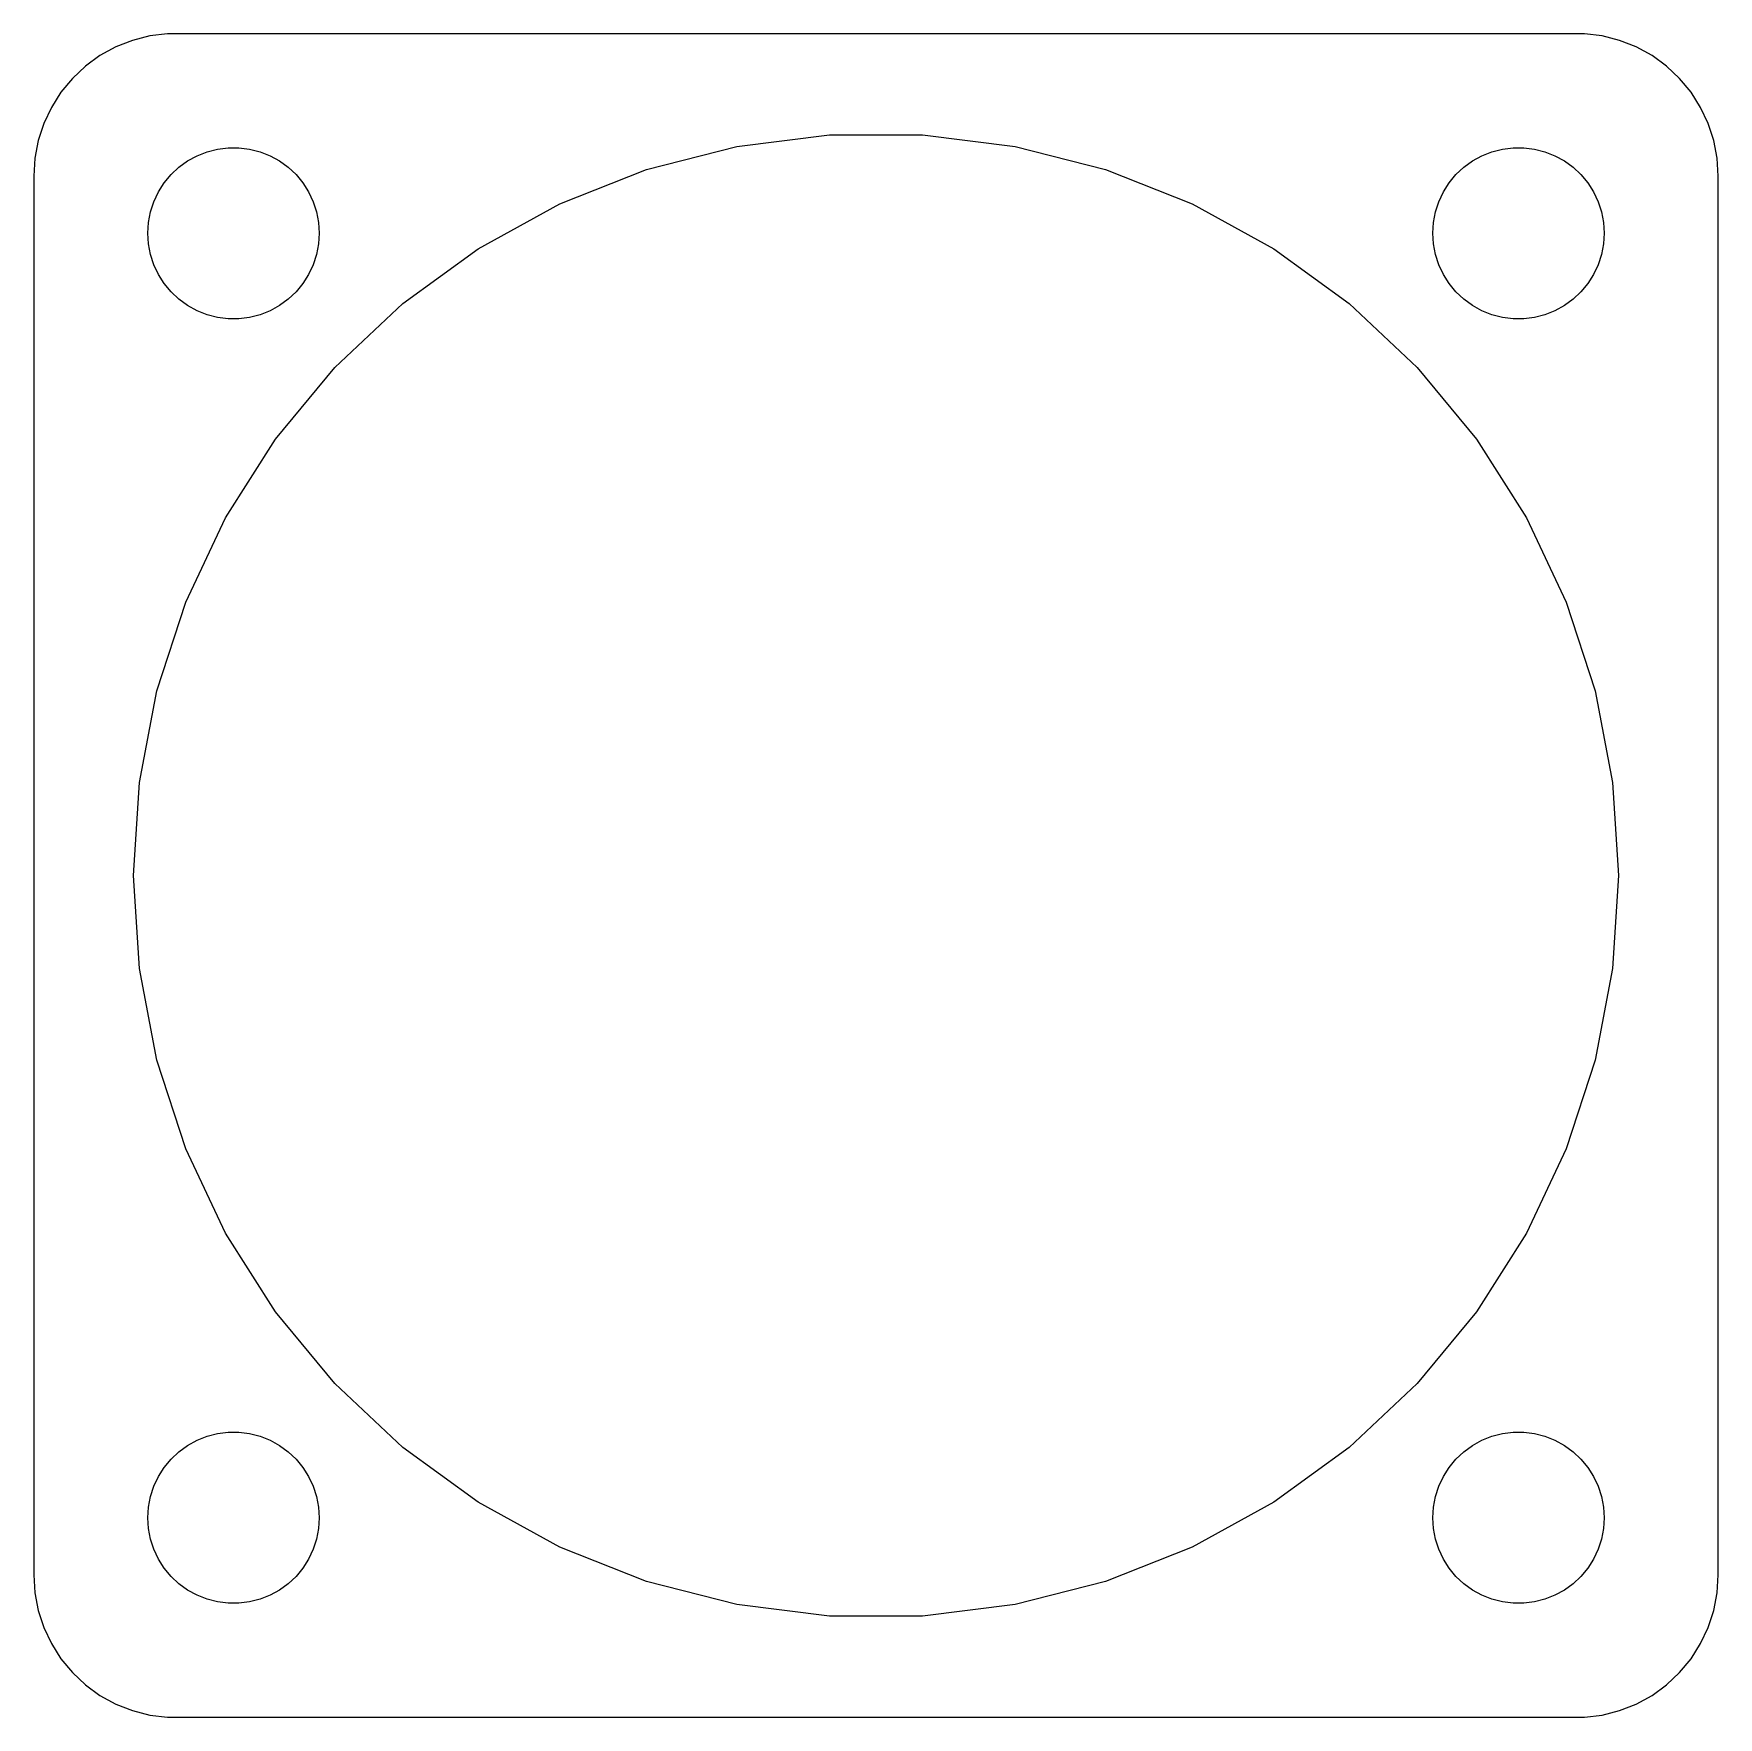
# Model space of a CAD drawing. Header units: metres. Extents: x -29.5 to 29.5, y -29.5 to 29.5.
import ezdxf

# ---------------------------------------------------------------- set-up
doc = ezdxf.new("R2010")
doc.units = ezdxf.units.M

msp = doc.modelspace()

# ---------------------------------------------------------------- linework, layer by layer
for p, q in [((-26.6289, 29.0241), (-27.1791, 28.7216)), ((-26.0451, 29.2553), (-26.6289, 29.0241)), ((-25.4369, 29.4114), (-26.0451, 29.2553)), ((-24.8139, 29.4901), (-25.4369, 29.4114)), ((24.8139, 29.4901), (-24.8139, 29.4901)), ((25.4369, 29.4114), (24.8139, 29.4901)), ((26.0451, 29.2553), (25.4369, 29.4114)), ((26.6289, 29.0241), (26.0451, 29.2553)), ((27.1791, 28.7216), (26.6289, 29.0241)), ((-27.6871, 28.3526), (-28.1448, 27.9227)), ((-27.1791, 28.7216), (-27.6871, 28.3526)), ((27.6871, 28.3526), (27.1791, 28.7216)), ((28.1448, 27.9227), (27.6871, 28.3526)), ((-28.1448, 27.9227), (-28.5451, 27.4389)), ((28.5451, 27.4389), (28.1448, 27.9227)), ((-28.5451, 27.4389), (-28.8815, 26.9088)), ((28.8815, 26.9088), (28.5451, 27.4389)), ((-28.8815, 26.9088), (-29.1489, 26.3406)), ((29.1489, 26.3406), (28.8815, 26.9088)), ((-29.1489, 26.3406), (-29.3429, 25.7434)), ((29.3429, 25.7434), (29.1489, 26.3406)), ((-29.3429, 25.7434), (-29.4606, 25.1267)), ((-23.427, 25.3532), (-23.0621, 25.4469)), ((-23.0621, 25.4469), (-22.6884, 25.4941)), ((-22.6884, 25.4941), (-22.3116, 25.4941)), ((-22.3116, 25.4941), (-21.9379, 25.4469)), ((-21.9379, 25.4469), (-21.5729, 25.3532)), ((-8.03444, 24.7275), (-4.8719, 25.5395)), ((-4.8719, 25.5395), (-1.63255, 25.9487)), ((-1.63255, 25.9487), (1.63255, 25.9487)), ((1.63255, 25.9487), (4.8719, 25.5395)), ((4.8719, 25.5395), (8.03444, 24.7275)), ((21.5729, 25.3532), (21.9379, 25.4469)), ((21.9379, 25.4469), (22.3116, 25.4941)), ((22.3116, 25.4941), (22.6884, 25.4941)), ((22.6884, 25.4941), (23.0621, 25.4469)), ((23.0621, 25.4469), (23.427, 25.3532)), ((29.4606, 25.1267), (29.3429, 25.7434)), ((-29.4606, 25.1267), (-29.5, 24.5)), ((-24.6869, 24.5536), (-24.4123, 24.8115)), ((-24.4123, 24.8115), (-24.1075, 25.033)), ((-24.1075, 25.033), (-23.7773, 25.2145)), ((-23.7773, 25.2145), (-23.427, 25.3532)), ((-21.5729, 25.3532), (-21.2227, 25.2145)), ((-21.2227, 25.2145), (-20.8925, 25.033)), ((-20.8925, 25.033), (-20.5877, 24.8115)), ((-20.5877, 24.8115), (-20.3131, 24.5536)), ((20.3131, 24.5536), (20.5877, 24.8115)), ((20.5877, 24.8115), (20.8925, 25.033)), ((20.8925, 25.033), (21.2227, 25.2145)), ((21.2227, 25.2145), (21.5729, 25.3532)), ((23.427, 25.3532), (23.7773, 25.2145)), ((23.7773, 25.2145), (24.1075, 25.033)), ((24.1075, 25.033), (24.4123, 24.8115)), ((24.4123, 24.8115), (24.6869, 24.5536)), ((29.5, 24.5), (29.4606, 25.1267)), ((-29.5, 24.5), (-29.5, -24.5)), ((-25.1289, 23.9453), (-24.927, 24.2634)), ((-24.927, 24.2634), (-24.6869, 24.5536)), ((-20.3131, 24.5536), (-20.0729, 24.2634)), ((-20.0729, 24.2634), (-19.8711, 23.9453)), ((-11.0703, 23.5255), (-8.03444, 24.7275)), ((8.03444, 24.7275), (11.0703, 23.5255)), ((19.8711, 23.9453), (20.0729, 24.2634)), ((20.0729, 24.2634), (20.3131, 24.5536)), ((24.6869, 24.5536), (24.927, 24.2634)), ((24.927, 24.2634), (25.1289, 23.9453)), ((29.5, -24.5), (29.5, 24.5)), ((-25.4057, 23.2461), (-25.2893, 23.6044)), ((-25.2893, 23.6044), (-25.1289, 23.9453)), ((-19.8711, 23.9453), (-19.7107, 23.6044)), ((-19.7107, 23.6044), (-19.5942, 23.2461)), ((19.5942, 23.2461), (19.7107, 23.6044)), ((19.7107, 23.6044), (19.8711, 23.9453)), ((25.1289, 23.9453), (25.2893, 23.6044)), ((25.2893, 23.6044), (25.4057, 23.2461)), ((-25.4763, 22.876), (-25.4057, 23.2461)), ((-19.5942, 23.2461), (-19.5237, 22.876)), ((-13.9315, 21.9525), (-11.0703, 23.5255)), ((11.0703, 23.5255), (13.9315, 21.9525)), ((19.5237, 22.876), (19.5942, 23.2461)), ((25.4057, 23.2461), (25.4763, 22.876)), ((-25.5, 22.5), (-25.4763, 22.876)), ((-25.4763, 22.124), (-25.5, 22.5)), ((-19.5237, 22.876), (-19.5, 22.5)), ((-19.5, 22.5), (-19.5237, 22.124)), ((19.5, 22.5), (19.5237, 22.876)), ((19.5237, 22.124), (19.5, 22.5)), ((25.4763, 22.876), (25.5, 22.5)), ((25.5, 22.5), (25.4763, 22.124)), ((-25.4057, 21.7539), (-25.4763, 22.124)), ((-19.5237, 22.124), (-19.5942, 21.7539)), ((-16.573, 20.0333), (-13.9315, 21.9525)), ((13.9315, 21.9525), (16.573, 20.0333)), ((19.5942, 21.7539), (19.5237, 22.124)), ((25.4763, 22.124), (25.4057, 21.7539)), ((-25.2893, 21.3956), (-25.4057, 21.7539)), ((-25.1289, 21.0547), (-25.2893, 21.3956)), ((-19.7107, 21.3956), (-19.8711, 21.0547)), ((-19.5942, 21.7539), (-19.7107, 21.3956)), ((19.7107, 21.3956), (19.5942, 21.7539)), ((19.8711, 21.0547), (19.7107, 21.3956)), ((25.2893, 21.3956), (25.1289, 21.0547)), ((25.4057, 21.7539), (25.2893, 21.3956)), ((-24.927, 20.7366), (-25.1289, 21.0547)), ((-24.6869, 20.4464), (-24.927, 20.7366)), ((-20.0729, 20.7366), (-20.3131, 20.4464)), ((-19.8711, 21.0547), (-20.0729, 20.7366)), ((20.0729, 20.7366), (19.8711, 21.0547)), ((20.3131, 20.4464), (20.0729, 20.7366)), ((24.927, 20.7366), (24.6869, 20.4464)), ((25.1289, 21.0547), (24.927, 20.7366)), ((-24.4123, 20.1884), (-24.6869, 20.4464)), ((-24.1075, 19.967), (-24.4123, 20.1884)), ((-20.5877, 20.1884), (-20.8925, 19.967)), ((-20.3131, 20.4464), (-20.5877, 20.1884)), ((20.5877, 20.1884), (20.3131, 20.4464)), ((20.8925, 19.967), (20.5877, 20.1884)), ((24.4123, 20.1884), (24.1075, 19.967)), ((24.6869, 20.4464), (24.4123, 20.1884)), ((-23.7773, 19.7855), (-24.1075, 19.967)), ((-23.427, 19.6468), (-23.7773, 19.7855)), ((-23.0621, 19.5531), (-23.427, 19.6468)), ((-22.6884, 19.5059), (-23.0621, 19.5531)), ((-22.3116, 19.5059), (-22.6884, 19.5059)), ((-21.9379, 19.5531), (-22.3116, 19.5059)), ((-21.5729, 19.6468), (-21.9379, 19.5531)), ((-21.2227, 19.7855), (-21.5729, 19.6468)), ((-20.8925, 19.967), (-21.2227, 19.7855)), ((-18.9532, 17.7982), (-16.573, 20.0333)), ((16.573, 20.0333), (18.9532, 17.7982)), ((21.2227, 19.7855), (20.8925, 19.967)), ((21.5729, 19.6468), (21.2227, 19.7855)), ((21.9379, 19.5531), (21.5729, 19.6468)), ((22.3116, 19.5059), (21.9379, 19.5531)), ((22.6884, 19.5059), (22.3116, 19.5059)), ((23.0621, 19.5531), (22.6884, 19.5059)), ((23.427, 19.6468), (23.0621, 19.5531)), ((23.7773, 19.7855), (23.427, 19.6468)), ((24.1075, 19.967), (23.7773, 19.7855)), ((-21.0344, 15.2824), (-18.9532, 17.7982)), ((18.9532, 17.7982), (21.0344, 15.2824)), ((-22.784, 12.5256), (-21.0344, 15.2824)), ((21.0344, 15.2824), (22.784, 12.5256)), ((-24.1742, 9.57123), (-22.784, 12.5256)), ((22.784, 12.5256), (24.1742, 9.57123)), ((-25.1832, 6.46593), (-24.1742, 9.57123)), ((24.1742, 9.57123), (25.1832, 6.46593)), ((-25.795, 3.25865), (-25.1832, 6.46593)), ((25.1832, 6.46593), (25.795, 3.25865)), ((-26, 0), (-25.795, 3.25865)), ((25.795, 3.25865), (26, 0)), ((-25.795, -3.25865), (-26, 0)), ((26, 0), (25.795, -3.25865)), ((-25.1832, -6.46593), (-25.795, -3.25865)), ((25.795, -3.25865), (25.1832, -6.46593)), ((-24.1742, -9.57123), (-25.1832, -6.46593)), ((25.1832, -6.46593), (24.1742, -9.57123)), ((-22.784, -12.5256), (-24.1742, -9.57123)), ((24.1742, -9.57123), (22.784, -12.5256)), ((-21.0344, -15.2824), (-22.784, -12.5256)), ((22.784, -12.5256), (21.0344, -15.2824)), ((-18.9532, -17.7982), (-21.0344, -15.2824)), ((21.0344, -15.2824), (18.9532, -17.7982)), ((-16.573, -20.0333), (-18.9532, -17.7982)), ((18.9532, -17.7982), (16.573, -20.0333)), ((-24.4123, -20.1884), (-24.1075, -19.967)), ((-24.1075, -19.967), (-23.7773, -19.7855)), ((-23.7773, -19.7855), (-23.427, -19.6468)), ((-23.427, -19.6468), (-23.0621, -19.5531)), ((-23.0621, -19.5531), (-22.6884, -19.5059)), ((-22.6884, -19.5059), (-22.3116, -19.5059)), ((-22.3116, -19.5059), (-21.9379, -19.5531)), ((-21.9379, -19.5531), (-21.5729, -19.6468)), ((-21.5729, -19.6468), (-21.2227, -19.7855)), ((-21.2227, -19.7855), (-20.8925, -19.967)), ((-20.8925, -19.967), (-20.5877, -20.1884)), ((-13.9315, -21.9525), (-16.573, -20.0333)), ((16.573, -20.0333), (13.9315, -21.9525)), ((20.5877, -20.1884), (20.8925, -19.967)), ((20.8925, -19.967), (21.2227, -19.7855)), ((21.2227, -19.7855), (21.5729, -19.6468)), ((21.5729, -19.6468), (21.9379, -19.5531)), ((21.9379, -19.5531), (22.3116, -19.5059)), ((22.3116, -19.5059), (22.6884, -19.5059)), ((22.6884, -19.5059), (23.0621, -19.5531)), ((23.0621, -19.5531), (23.427, -19.6468)), ((23.427, -19.6468), (23.7773, -19.7855)), ((23.7773, -19.7855), (24.1075, -19.967)), ((24.1075, -19.967), (24.4123, -20.1884)), ((-24.927, -20.7366), (-24.6869, -20.4464)), ((-24.6869, -20.4464), (-24.4123, -20.1884)), ((-20.5877, -20.1884), (-20.3131, -20.4464)), ((-20.3131, -20.4464), (-20.0729, -20.7366)), ((20.0729, -20.7366), (20.3131, -20.4464)), ((20.3131, -20.4464), (20.5877, -20.1884)), ((24.4123, -20.1884), (24.6869, -20.4464)), ((24.6869, -20.4464), (24.927, -20.7366)), ((-25.2893, -21.3956), (-25.1289, -21.0547)), ((-25.1289, -21.0547), (-24.927, -20.7366)), ((-20.0729, -20.7366), (-19.8711, -21.0547)), ((-19.8711, -21.0547), (-19.7107, -21.3956)), ((19.7107, -21.3956), (19.8711, -21.0547)), ((19.8711, -21.0547), (20.0729, -20.7366)), ((24.927, -20.7366), (25.1289, -21.0547)), ((25.1289, -21.0547), (25.2893, -21.3956)), ((-25.4763, -22.124), (-25.4057, -21.7539)), ((-25.4057, -21.7539), (-25.2893, -21.3956)), ((-19.7107, -21.3956), (-19.5942, -21.7539)), ((-19.5942, -21.7539), (-19.5237, -22.124)), ((19.5237, -22.124), (19.5942, -21.7539)), ((19.5942, -21.7539), (19.7107, -21.3956)), ((25.2893, -21.3956), (25.4057, -21.7539)), ((25.4057, -21.7539), (25.4763, -22.124)), ((-25.5, -22.5), (-25.4763, -22.124)), ((-19.5237, -22.124), (-19.5, -22.5)), ((-11.0703, -23.5255), (-13.9315, -21.9525)), ((13.9315, -21.9525), (11.0703, -23.5255)), ((19.5, -22.5), (19.5237, -22.124)), ((25.4763, -22.124), (25.5, -22.5)), ((-25.4763, -22.876), (-25.5, -22.5)), ((-25.4057, -23.2461), (-25.4763, -22.876)), ((-19.5237, -22.876), (-19.5942, -23.2461)), ((-19.5, -22.5), (-19.5237, -22.876)), ((19.5237, -22.876), (19.5, -22.5)), ((19.5942, -23.2461), (19.5237, -22.876)), ((25.4763, -22.876), (25.4057, -23.2461)), ((25.5, -22.5), (25.4763, -22.876)), ((-25.2893, -23.6044), (-25.4057, -23.2461)), ((-19.5942, -23.2461), (-19.7107, -23.6044)), ((-8.03444, -24.7275), (-11.0703, -23.5255)), ((11.0703, -23.5255), (8.03444, -24.7275)), ((19.7107, -23.6044), (19.5942, -23.2461)), ((25.4057, -23.2461), (25.2893, -23.6044)), ((-25.1289, -23.9453), (-25.2893, -23.6044)), ((-24.927, -24.2634), (-25.1289, -23.9453)), ((-19.8711, -23.9453), (-20.0729, -24.2634)), ((-19.7107, -23.6044), (-19.8711, -23.9453)), ((19.8711, -23.9453), (19.7107, -23.6044)), ((20.0729, -24.2634), (19.8711, -23.9453)), ((25.1289, -23.9453), (24.927, -24.2634)), ((25.2893, -23.6044), (25.1289, -23.9453)), ((-29.5, -24.5), (-29.4606, -25.1267)), ((-24.6869, -24.5536), (-24.927, -24.2634)), ((-24.4123, -24.8115), (-24.6869, -24.5536)), ((-20.3131, -24.5536), (-20.5877, -24.8115)), ((-20.0729, -24.2634), (-20.3131, -24.5536)), ((-4.8719, -25.5395), (-8.03444, -24.7275)), ((8.03444, -24.7275), (4.8719, -25.5395)), ((20.3131, -24.5536), (20.0729, -24.2634)), ((20.5877, -24.8115), (20.3131, -24.5536)), ((24.6869, -24.5536), (24.4123, -24.8115)), ((24.927, -24.2634), (24.6869, -24.5536)), ((29.4606, -25.1267), (29.5, -24.5)), ((-29.4606, -25.1267), (-29.3429, -25.7434)), ((-24.1075, -25.033), (-24.4123, -24.8115)), ((-23.7773, -25.2145), (-24.1075, -25.033)), ((-23.427, -25.3532), (-23.7773, -25.2145)), ((-23.0621, -25.4469), (-23.427, -25.3532)), ((-21.5729, -25.3532), (-21.9379, -25.4469)), ((-21.2227, -25.2145), (-21.5729, -25.3532)), ((-20.8925, -25.033), (-21.2227, -25.2145)), ((-20.5877, -24.8115), (-20.8925, -25.033)), ((20.8925, -25.033), (20.5877, -24.8115)), ((21.2227, -25.2145), (20.8925, -25.033)), ((21.5729, -25.3532), (21.2227, -25.2145)), ((21.9379, -25.4469), (21.5729, -25.3532)), ((23.427, -25.3532), (23.0621, -25.4469)), ((23.7773, -25.2145), (23.427, -25.3532)), ((24.1075, -25.033), (23.7773, -25.2145)), ((24.4123, -24.8115), (24.1075, -25.033)), ((29.3429, -25.7434), (29.4606, -25.1267)), ((-29.3429, -25.7434), (-29.1489, -26.3406)), ((-22.6884, -25.4941), (-23.0621, -25.4469)), ((-22.3116, -25.4941), (-22.6884, -25.4941)), ((-21.9379, -25.4469), (-22.3116, -25.4941)), ((-1.63255, -25.9487), (-4.8719, -25.5395)), ((1.63255, -25.9487), (-1.63255, -25.9487)), ((4.8719, -25.5395), (1.63255, -25.9487)), ((22.3116, -25.4941), (21.9379, -25.4469)), ((22.6884, -25.4941), (22.3116, -25.4941)), ((23.0621, -25.4469), (22.6884, -25.4941)), ((29.1489, -26.3406), (29.3429, -25.7434)), ((-29.1489, -26.3406), (-28.8815, -26.9088)), ((28.8815, -26.9088), (29.1489, -26.3406)), ((-28.8815, -26.9088), (-28.5451, -27.4389)), ((28.5451, -27.4389), (28.8815, -26.9088)), ((-28.5451, -27.4389), (-28.1448, -27.9227)), ((28.1448, -27.9227), (28.5451, -27.4389)), ((-28.1448, -27.9227), (-27.6871, -28.3526)), ((27.6871, -28.3526), (28.1448, -27.9227)), ((-27.6871, -28.3526), (-27.1791, -28.7216)), ((-27.1791, -28.7216), (-26.6289, -29.0241)), ((26.6289, -29.0241), (27.1791, -28.7216)), ((27.1791, -28.7216), (27.6871, -28.3526)), ((-26.6289, -29.0241), (-26.0451, -29.2553)), ((-26.0451, -29.2553), (-25.4369, -29.4114)), ((-25.4369, -29.4114), (-24.8139, -29.4901)), ((-24.8139, -29.4901), (24.8139, -29.4901)), ((24.8139, -29.4901), (25.4369, -29.4114)), ((25.4369, -29.4114), (26.0451, -29.2553)), ((26.0451, -29.2553), (26.6289, -29.0241))]:
    msp.add_line(p, q)

doc.saveas('drawing.dxf')
